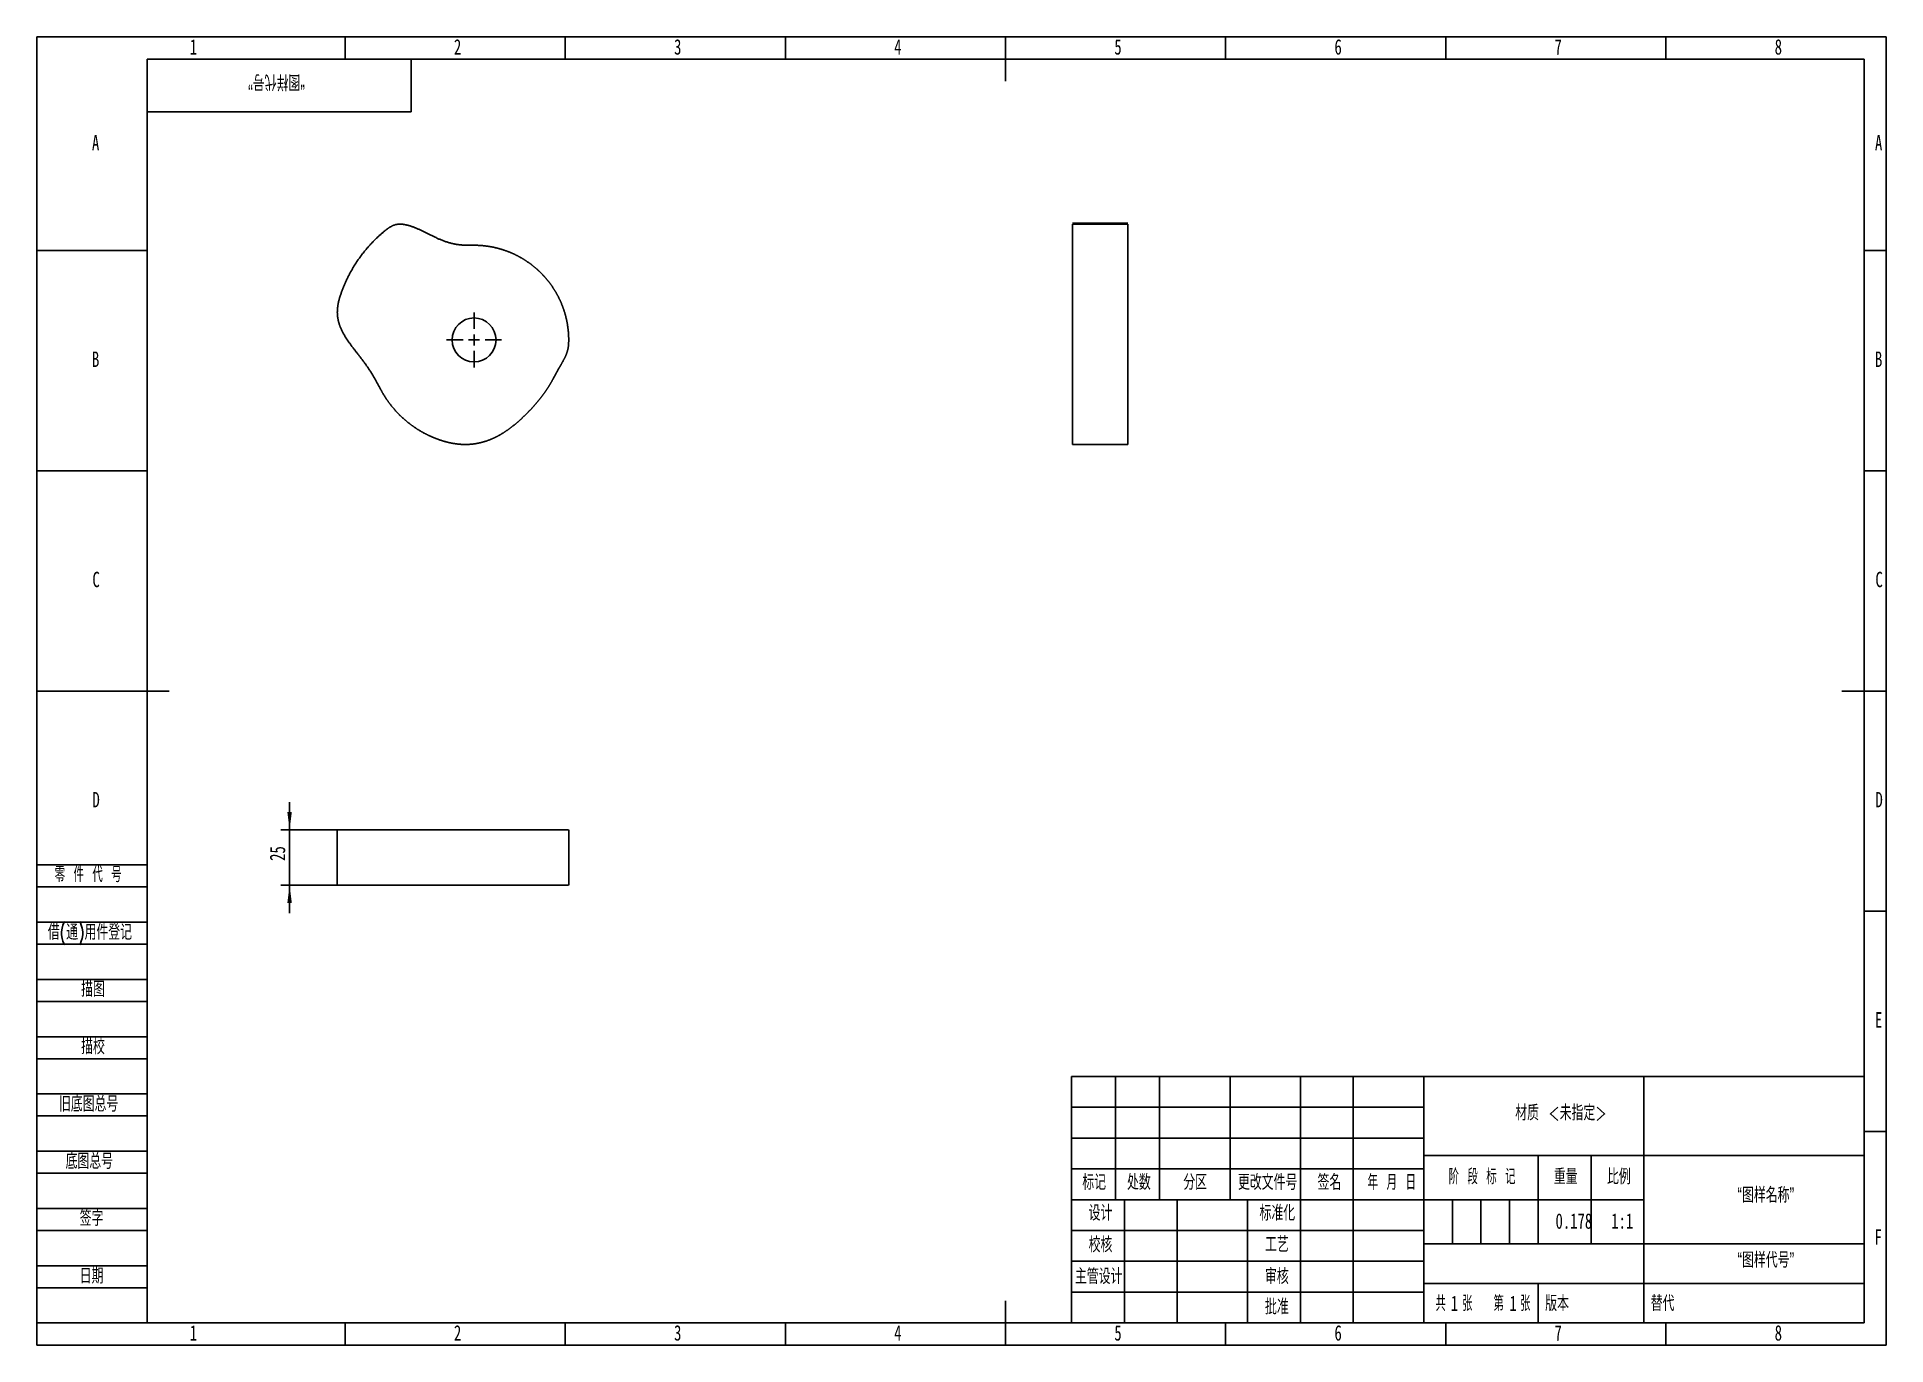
# Model space of a CAD drawing. Header units: millimetres. Extents: x 0 to 420, y 0 to 297.
import ezdxf

# ---------------------------------------------------------------- set-up
doc = ezdxf.new("R2010")
doc.units = ezdxf.units.MM
doc.header["$PDSIZE"] = -1
doc.linetypes.add('CENTERX2', pattern=[20.32, 12.7, -2.54, 2.54, -2.54])
for name, color, linetype in [('10', 7, 'Continuous'), ('5', 7, 'Continuous'), ('9', 7, 'Continuous'), ('SLD-0', 7, 'Continuous')]:
    doc.layers.add(name, color=color, linetype=linetype)
doc.styles.add('SLDTEXTSTYLE0', font='TXT', dxfattribs={"width": 0.7, "bigfont": 'bigfont'})
doc.styles.add('SLDTEXTSTYLE1', font='TXT', dxfattribs={"width": 0.62, "bigfont": 'bigfont'})
doc.styles.add('SLDTEXTSTYLE2', font='TXT', dxfattribs={"width": 0.614286, "bigfont": 'bigfont'})
doc.styles.add('SLDTEXTSTYLE3', font='TXT', dxfattribs={"width": 0.6, "bigfont": 'bigfont'})
doc.styles.add('SLDTEXTSTYLE4', font='TXT', dxfattribs={"width": 0.7})
doc.dimstyles.new('SLDDIMSTYLE0', dxfattribs={"dimtxt": 3.5, "dimasz": 4.08, "dimexe": 0, "dimexo": 0.0625, "dimgap": 0.875, "dimtad": 1, "dimlfac": 2, "dimrnd": 1e-09, "dimzin": 12, "dimdsep": 46, "dimtxsty": 'SLDTEXTSTYLE4', "dimsah": 1, "dimcen": 0.09, "dimadec": 0, "dimazin": 3, "dimtfac": 1, "dimtmove": 0, "dimatfit": 0, "dimfxl": 0, "dimfrac": 2, "dimtolj": 1, "dimtzin": 12, "dimarcsym": 0})

# ---------------------------------------------------------------- blocks, each defined once
blk = doc.blocks.new('SW_CENTERMARKSYMBOL_0')
at = {"layer": '10', "color": 0}
for p, q in [((0, 2.5), (0, 6.25)), ((-2.5, 0), (-6.25, 0)), ((0, 0), (-1.25, 0)), ((0, 0), (0, 1.25)), ((0, 0), (0, -1.25)), ((0, 0), (1.25, 0)), ((2.5, 0), (6.25, 0)), ((0, -2.5), (0, -6.25))]:
    blk.add_line(p, q, dxfattribs=at)
blk = doc.blocks.new('_D')
at = {"layer": '10'}
for p, q in [((57.38, 116.94), (57.38, 123.29)), ((68.22, 116.94), (55.38, 116.94)), ((57.38, 116.94), (57.38, 104.44)), ((68.22, 104.44), (55.38, 104.44)), ((57.38, 104.44), (57.38, 98.09))]:
    blk.add_line(p, q, dxfattribs=at)
for points in [[(57.38, 116.94), (57.89, 121.02), (56.87, 121.02)], [(57.38, 104.44), (56.87, 100.36), (57.89, 100.36)]]:
    blk.add_solid(points, dxfattribs=at)
at = {"layer": '10', "insert": (52.87, 109.93), "char_height": 3.5, "attachment_point": 1, "rotation": 90, "style": 'SLDTEXTSTYLE4'}
blk.add_mtext('25', dxfattribs=at)

msp = doc.modelspace()

# ---------------------------------------------------------------- linework, layer by layer
at = {"color": 7, "linetype": 'CENTERX2'}
msp.add_line((247.75, 254.7113), (235.25, 254.7113), dxfattribs=at)
at = {"color": 7, "linetype": 'Continuous', "lineweight": 25}
for p, q in [((247.75, 254.504), (235.25, 254.504)), ((235.25, 204.476), (247.75, 204.476)), ((68.2228, 116.94), (68.2228, 104.44)), ((120.7776, 104.44), (120.7776, 116.94))]:
    msp.add_line(p, q, dxfattribs=at)
msp.add_circle((99.2776, 228.2113), 5, dxfattribs=at)
for points, knots in [([(99.2733, 249.7113), (99.2092, 249.7113), (99.0739, 249.7107), (98.8616, 249.7086), (98.6306, 249.706), (98.3826, 249.7035), (98.1179, 249.7024), (97.8372, 249.7035), (97.541, 249.708), (97.2303, 249.7171), (96.9061, 249.7323), (96.5697, 249.7545), (96.2227, 249.7851), (95.8666, 249.8247), (95.5034, 249.8744), (95.1347, 249.9344), (94.7626, 250.0052), (94.3888, 250.0867), (94.0149, 250.1785), (93.6424, 250.2803), (93.2725, 250.3913), (92.906, 250.5109), (92.5439, 250.6382), (92.1863, 250.7721), (91.8337, 250.912), (91.4861, 251.0568), (91.1432, 251.2058), (90.8051, 251.3581), (90.4713, 251.513), (90.1417, 251.6698), (89.8158, 251.8276), (89.4935, 251.986), (89.1744, 252.1442), (88.8582, 252.3016), (88.545, 252.4577), (88.2344, 252.6117), (87.9266, 252.763), (87.6215, 252.9112), (87.3191, 253.0554), (87.0197, 253.1953), (86.7234, 253.3301), (86.4306, 253.4594), (86.1415, 253.5826), (85.8566, 253.6993), (85.5762, 253.809), (85.3008, 253.9112), (85.031, 254.0057), (84.7671, 254.0922), (84.5097, 254.1703), (84.2592, 254.24), (84.0163, 254.3013), (83.7812, 254.3542), (83.5543, 254.3987), (83.336, 254.4349), (83.1265, 254.4633), (82.9258, 254.484), (82.734, 254.4975), (82.5508, 254.5042), (82.3759, 254.5044), (82.209, 254.4986), (82.0492, 254.4872), (81.8959, 254.4704), (81.7481, 254.4485), (81.6049, 254.4217), (81.4651, 254.3898), (81.3276, 254.353), (81.1913, 254.3108), (81.055, 254.263), (80.9176, 254.209), (80.7781, 254.1485), (80.6356, 254.0807), (80.4893, 254.0051), (80.3384, 253.9212), (80.1825, 253.8283), (80.021, 253.726), (79.8535, 253.6137), (79.6796, 253.4914), (79.4991, 253.3585), (79.3116, 253.2151), (79.1169, 253.0613), (78.9148, 252.8969), (78.7065, 252.7237), (78.495, 252.5446), (78.2835, 252.3623), (78.0735, 252.1782), (77.8652, 251.9922), (77.6585, 251.8044), (77.4534, 251.6149), (77.25, 251.4236), (77.0483, 251.2304), (76.8482, 251.0356), (76.65, 250.839), (76.4533, 250.6407), (76.2585, 250.4406), (76.0653, 250.2389), (75.8741, 250.0355), (75.6845, 249.8304), (75.4967, 249.6238), (75.3107, 249.4154), (75.1266, 249.2054), (74.9443, 248.9939), (74.7639, 248.7807), (74.5853, 248.5661), (74.4087, 248.3498), (74.2339, 248.132), (74.061, 247.9127), (73.89, 247.6919), (73.7209, 247.4696), (73.5539, 247.2458), (73.3888, 247.0207), (73.2256, 246.794), (73.0645, 246.5659), (72.9052, 246.3365), (72.7481, 246.1057), (72.5929, 245.8735), (72.4399, 245.6399), (72.2887, 245.4051), (72.1398, 245.1689), (71.9928, 244.9314), (71.848, 244.6927), (71.7051, 244.4527), (71.5645, 244.2115), (71.4259, 243.969), (71.2894, 243.7254), (71.1551, 243.4806), (71.023, 243.2346), (70.8929, 242.9874), (70.7651, 242.7392), (70.6394, 242.4898), (70.5159, 242.2393), (70.3945, 241.9878), (70.2754, 241.7352), (70.1585, 241.4816), (70.0438, 241.227), (69.9314, 240.9714), (69.8211, 240.7148), (69.7131, 240.4573), (69.6074, 240.1988), (69.5039, 239.9395), (69.4027, 239.6792), (69.3037, 239.4181), (69.2074, 239.1568), (69.1141, 238.8971), (69.0247, 238.6403), (68.9395, 238.3871), (68.8589, 238.1375), (68.7827, 237.8915), (68.7112, 237.649), (68.6445, 237.4098), (68.5825, 237.1739), (68.5255, 236.9412), (68.4733, 236.7116), (68.426, 236.485), (68.3837, 236.2613), (68.3464, 236.0402), (68.3139, 235.8216), (68.2864, 235.6055), (68.2637, 235.3915), (68.246, 235.1794), (68.2332, 234.9692), (68.2252, 234.7604), (68.2221, 234.553), (68.2238, 234.3467), (68.2305, 234.1412), (68.242, 233.9363), (68.2585, 233.7318), (68.2799, 233.5275), (68.3064, 233.3231), (68.3379, 233.1184), (68.3746, 232.9132), (68.4165, 232.7075), (68.4636, 232.5009), (68.5161, 232.2935), (68.5741, 232.085), (68.6374, 231.8754), (68.7063, 231.6646), (68.7807, 231.4526), (68.8607, 231.2393), (68.9464, 231.0248), (69.0375, 230.809), (69.1343, 230.5919), (69.2367, 230.3736), (69.3445, 230.1541), (69.4578, 229.9335), (69.5764, 229.7118), (69.7003, 229.4891), (69.8293, 229.2654), (69.9633, 229.0408), (70.1021, 228.8153), (70.2456, 228.589), (70.3935, 228.3619), (70.5458, 228.1341), (70.7021, 227.9055), (70.8623, 227.6762), (71.0261, 227.4462), (71.1933, 227.2154), (71.3638, 226.984), (71.5371, 226.7517), (71.7132, 226.5186), (71.8916, 226.2846), (72.0723, 226.0497), (72.2548, 225.8138), (72.4391, 225.5769), (72.6247, 225.3388), (72.8115, 225.0994), (72.9992, 224.8589), (73.1873, 224.6168), (73.3759, 224.3734), (73.5645, 224.1284), (73.7528, 223.882), (73.9406, 223.6339), (74.1277, 223.3844), (74.3135, 223.1332), (74.4981, 222.8806), (74.681, 222.6266), (74.8619, 222.3712), (75.0407, 222.1147), (75.2171, 221.8572), (75.3907, 221.5989), (75.5615, 221.3401), (75.7292, 221.0811), (75.8936, 220.8221), (76.0546, 220.5636), (76.2122, 220.3058), (76.3661, 220.0491), (76.5164, 219.794), (76.6631, 219.5408), (76.8061, 219.2898), (76.9456, 219.0416), (77.0816, 218.7965), (77.2142, 218.5549), (77.3434, 218.317), (77.4696, 218.0833), (77.5928, 217.8541), (77.7133, 217.6298), (77.8309, 217.4104), (77.9463, 217.1964), (78.0593, 216.9878), (78.1702, 216.7851), (78.2792, 216.5883), (78.3862, 216.3975), (78.4923, 216.2121), (78.5983, 216.0302), (78.7054, 215.8502), (78.814, 215.6712), (78.9242, 215.4931), (79.036, 215.3159), (79.1493, 215.1398), (79.2641, 214.9646), (79.3805, 214.7905), (79.4984, 214.6173), (79.6177, 214.4453), (79.7387, 214.2743), (79.861, 214.1042), (79.9848, 213.9354), (80.1101, 213.7675), (80.2369, 213.6008), (80.3651, 213.4352), (80.4948, 213.2707), (80.6259, 213.1074), (80.7584, 212.9452), (80.8924, 212.7842), (81.0277, 212.6243), (81.1644, 212.4657), (81.3025, 212.3082), (81.4419, 212.1519), (81.5828, 211.9969), (81.7249, 211.8431), (81.8684, 211.6906), (82.0133, 211.5393), (82.1594, 211.3893), (82.3069, 211.2405), (82.4556, 211.0931), (82.6056, 210.9469), (82.7569, 210.8021), (82.9095, 210.6586), (83.0633, 210.5164), (83.2183, 210.3755), (83.3745, 210.2361), (83.532, 210.098), (83.6907, 209.9613), (83.8506, 209.826), (84.0115, 209.692), (84.1738, 209.5595), (84.3371, 209.4285), (84.5016, 209.2988), (84.6672, 209.1706), (84.8339, 209.0438), (85.0017, 208.9185), (85.1706, 208.7946), (85.3406, 208.6723), (85.5116, 208.5514), (85.6837, 208.432), (85.8568, 208.3141), (86.031, 208.1978), (86.2061, 208.0829), (86.3823, 207.9696), (86.5594, 207.8579), (86.7375, 207.7477), (86.9166, 207.639), (87.0966, 207.5319), (87.2775, 207.4264), (87.4593, 207.3225), (87.6421, 207.2202), (87.8257, 207.1194), (88.0102, 207.0203), (88.1956, 206.9228), (88.3817, 206.8269), (88.5688, 206.7326), (88.7566, 206.64), (88.9453, 206.549), (89.1347, 206.4596), (89.3249, 206.372), (89.5158, 206.2859), (89.7075, 206.2015), (89.9, 206.1189), (90.0931, 206.0379), (90.287, 205.9586), (90.4815, 205.881), (90.6767, 205.805), (90.8725, 205.7308), (91.0689, 205.6585), (91.2656, 205.5878), (91.4622, 205.5192), (91.6588, 205.4526), (91.8552, 205.3879), (92.0515, 205.3254), (92.2477, 205.265), (92.4437, 205.2067), (92.6397, 205.1505), (92.8354, 205.0964), (93.031, 205.0446), (93.2263, 204.9948), (93.4215, 204.9473), (93.6165, 204.902), (93.8113, 204.8589), (94.0059, 204.818), (94.2003, 204.7794), (94.3945, 204.743), (94.5884, 204.709), (94.782, 204.6772), (94.9755, 204.6478), (95.1686, 204.6205), (95.3615, 204.5957), (95.5541, 204.5731), (95.7465, 204.5529), (95.9385, 204.535), (96.1303, 204.5195), (96.3217, 204.5063), (96.5129, 204.4954), (96.7037, 204.4869), (96.8942, 204.4808), (97.0843, 204.477), (97.2742, 204.4756), (97.4637, 204.4765), (97.6528, 204.4799), (97.8416, 204.4855), (98.03, 204.4936), (98.218, 204.5041), (98.4057, 204.5168), (98.593, 204.5319), (98.7799, 204.5494), (98.9664, 204.5693), (99.1526, 204.5915), (99.3383, 204.616), (99.5236, 204.6429), (99.7085, 204.6722), (99.8929, 204.7038), (100.077, 204.7377), (100.2606, 204.7739), (100.4437, 204.8125), (100.6265, 204.8532), (100.8087, 204.8964), (100.9905, 204.9418), (101.1718, 204.9895), (101.3527, 205.0395), (101.5331, 205.0917), (101.713, 205.1461), (101.8923, 205.2029), (102.0712, 205.2617), (102.2496, 205.3228), (102.4274, 205.3862), (102.6048, 205.4515), (102.7815, 205.5193), (102.9578, 205.5889), (103.1334, 205.6608), (103.3086, 205.7347), (103.4831, 205.8108), (103.6571, 205.8889), (103.8306, 205.969), (104.0034, 206.0512), (104.1756, 206.1353), (104.3473, 206.2214), (104.5183, 206.3095), (104.6887, 206.3994), (104.8585, 206.4913), (105.0278, 206.585), (105.1963, 206.6805), (105.3643, 206.7779), (105.5316, 206.877), (105.6983, 206.9779), (105.8642, 207.0806), (106.0296, 207.1848), (106.1944, 207.2908), (106.3584, 207.3984), (106.5219, 207.5076), (106.6846, 207.6184), (106.8468, 207.7307), (107.0082, 207.8445), (107.169, 207.9599), (107.3291, 208.0765), (107.4886, 208.1947), (107.6474, 208.3142), (107.8056, 208.435), (107.963, 208.5572), (108.1198, 208.6806), (108.2759, 208.8052), (108.4315, 208.9311), (108.5863, 209.0581), (108.7404, 209.1862), (108.8939, 209.3155), (109.0467, 209.4459), (109.1989, 209.5772), (109.3503, 209.7096), (109.5011, 209.8429), (109.6512, 209.9772), (109.8007, 210.1123), (109.9495, 210.2484), (110.0976, 210.3852), (110.245, 210.5229), (110.3917, 210.6614), (110.5376, 210.8006), (110.683, 210.9405), (110.8275, 211.081), (110.9714, 211.2223), (111.1145, 211.3641), (111.2569, 211.5066), (111.3986, 211.6496), (111.5395, 211.7932), (111.6796, 211.9373), (111.8189, 212.0819), (111.9574, 212.227), (112.0951, 212.3724), (112.232, 212.5183), (112.3681, 212.6646), (112.5032, 212.8113), (112.6375, 212.9583), (112.7709, 213.1056), (112.9034, 213.2533), (113.0349, 213.4012), (113.1655, 213.5494), (113.295, 213.6979), (113.4236, 213.8466), (113.5511, 213.9955), (113.6776, 214.1446), (113.803, 214.294), (113.9273, 214.4435), (114.0504, 214.5931), (114.1725, 214.7429), (114.2933, 214.8929), (114.4129, 215.0429), (114.5312, 215.1932), (114.6484, 215.3435), (114.7642, 215.4939), (114.8787, 215.6444), (114.9918, 215.795), (115.1037, 215.9457), (115.214, 216.0964), (115.323, 216.2472), (115.4305, 216.3981), (115.5365, 216.549), (115.6411, 216.6999), (115.7441, 216.8509), (115.8455, 217.0019), (115.9453, 217.153), (116.0437, 217.3041), (116.1403, 217.4552), (116.2353, 217.6063), (116.3285, 217.7575), (116.4202, 217.9086), (116.51, 218.0598), (116.5988, 218.2119), (116.6876, 218.3672), (116.7776, 218.5276), (116.8696, 218.6938), (116.9637, 218.8658), (117.0598, 219.0431), (117.158, 219.2255), (117.2583, 219.4125), (117.3607, 219.6038), (117.4651, 219.7988), (117.5715, 219.997), (117.6797, 220.1978), (117.7897, 220.4007), (117.901, 220.6052), (118.0138, 220.8106), (118.1274, 221.0164), (118.2418, 221.2219), (118.3565, 221.4269), (118.4713, 221.6306), (118.5857, 221.8326), (118.6994, 222.0326), (118.8119, 222.2302), (118.923, 222.4249), (119.0321, 222.6166), (119.1391, 222.805), (119.2434, 222.9899), (119.3448, 223.1711), (119.443, 223.3485), (119.5379, 223.522), (119.629, 223.6915), (119.7163, 223.8571), (119.7998, 224.0187), (119.879, 224.1764), (119.9541, 224.3302), (120.0253, 224.4803), (120.0921, 224.6268), (120.1549, 224.7698), (120.2138, 224.9097), (120.2687, 225.0467), (120.32, 225.181), (120.3677, 225.313), (120.412, 225.4432), (120.453, 225.5719), (120.491, 225.6997), (120.5262, 225.827), (120.5586, 225.9543), (120.5883, 226.0823), (120.6158, 226.2113), (120.6408, 226.342), (120.6635, 226.475), (120.6842, 226.6108), (120.7026, 226.7498), (120.7189, 226.8926), (120.7332, 227.0396), (120.7455, 227.1912), (120.7557, 227.3478), (120.7639, 227.5096), (120.7702, 227.6769), (120.7746, 227.8498), (120.7771, 228.0286), (120.7779, 228.2123), (120.7771, 228.3989), (120.7747, 228.5865), (120.7706, 228.7741), (120.7648, 228.9616), (120.7575, 229.1491), (120.7485, 229.3365), (120.7378, 229.5238), (120.7256, 229.7111), (120.7116, 229.8982), (120.6961, 230.0852), (120.6789, 230.272), (120.6601, 230.4587), (120.6397, 230.6452), (120.6177, 230.8315), (120.594, 231.0176), (120.5687, 231.2035), (120.5418, 231.3892), (120.5132, 231.5747), (120.4831, 231.7599), (120.4512, 231.9447), (120.4179, 232.1294), (120.3829, 232.3137), (120.3463, 232.4977), (120.308, 232.6814), (120.2683, 232.8648), (120.2269, 233.0478), (120.1839, 233.2304), (120.1393, 233.4127), (120.093, 233.5945), (120.0453, 233.776), (119.996, 233.957), (119.9451, 234.1376), (119.8925, 234.3177), (119.8385, 234.4974), (119.7828, 234.6765), (119.7256, 234.8552), (119.6669, 235.0334), (119.6065, 235.2111), (119.5447, 235.3882), (119.4813, 235.5648), (119.4163, 235.7408), (119.3499, 235.9163), (119.2819, 236.0912), (119.2123, 236.2654), (119.1413, 236.4391), (119.0687, 236.6121), (118.9947, 236.7845), (118.9192, 236.9562), (118.842, 237.1273), (118.7635, 237.2977), (118.6835, 237.4674), (118.6019, 237.6364), (118.519, 237.8047), (118.4345, 237.9722), (118.3486, 238.139), (118.2612, 238.305), (118.1724, 238.4703), (118.0822, 238.6348), (117.9905, 238.7985), (117.8974, 238.9614), (117.8029, 239.1235), (117.707, 239.2847), (117.6096, 239.4451), (117.5109, 239.6047), (117.4108, 239.7634), (117.3093, 239.9212), (117.2064, 240.0781), (117.1022, 240.2341), (116.9966, 240.3892), (116.8896, 240.5433), (116.7814, 240.6966), (116.6717, 240.8488), (116.5608, 241.0001), (116.4485, 241.1504), (116.335, 241.2998), (116.2201, 241.4482), (116.104, 241.5955), (115.9865, 241.7418), (115.8678, 241.8872), (115.7478, 242.0314), (115.6266, 242.1746), (115.5041, 242.3167), (115.3804, 242.4578), (115.2554, 242.5978), (115.1293, 242.7367), (115.0019, 242.8744), (114.8734, 243.0111), (114.7436, 243.1466), (114.6127, 243.281), (114.4806, 243.4143), (114.3474, 243.5464), (114.213, 243.6773), (114.0774, 243.807), (113.9408, 243.9356), (113.803, 244.0629), (113.6641, 244.1891), (113.5242, 244.3141), (113.3831, 244.4377), (113.241, 244.5603), (113.0977, 244.6814), (112.9535, 244.8014), (112.8082, 244.9201), (112.6619, 245.0376), (112.5145, 245.1537), (112.3662, 245.2686), (112.2168, 245.3821), (112.0665, 245.4944), (111.9152, 245.6054), (111.7629, 245.715), (111.6097, 245.8233), (111.4555, 245.9302), (111.3004, 246.0358), (111.1445, 246.1401), (110.9875, 246.2429), (110.8297, 246.3444), (110.6711, 246.4446), (110.5115, 246.5433), (110.3511, 246.6406), (110.1898, 246.7366), (110.0278, 246.8311), (109.8649, 246.9242), (109.7012, 247.0158), (109.5367, 247.1061), (109.3714, 247.1949), (109.2054, 247.2823), (109.0386, 247.3682), (108.871, 247.4526), (108.7027, 247.5356), (108.5338, 247.6171), (108.364, 247.6971), (108.1937, 247.7757), (108.0226, 247.8528), (107.8508, 247.9283), (107.6785, 248.0024), (107.5054, 248.0749), (107.3318, 248.146), (107.1575, 248.2155), (106.9827, 248.2835), (106.8072, 248.35), (106.6312, 248.4149), (106.4546, 248.4783), (106.2774, 248.5402), (106.0998, 248.6005), (105.9216, 248.6592), (105.7429, 248.7164), (105.5637, 248.7721), (105.384, 248.8261), (105.2039, 248.8787), (105.0233, 248.9296), (104.8423, 248.9789), (104.6609, 249.0267), (104.479, 249.0729), (104.2968, 249.1175), (104.1142, 249.1605), (103.9312, 249.2019), (103.7478, 249.2417), (103.5641, 249.28), (103.3801, 249.3165), (103.1958, 249.3516), (103.0111, 249.3849), (102.8262, 249.4167), (102.641, 249.4468), (102.4556, 249.4754), (102.2699, 249.5023), (102.084, 249.5276), (101.8979, 249.5513), (101.7115, 249.5734), (101.525, 249.5937), (101.3384, 249.6125), (101.1515, 249.6298), (100.9645, 249.6452), (100.7774, 249.6592), (100.5902, 249.6714), (100.4029, 249.6821), (100.2155, 249.6911), (100.028, 249.6984), (99.8405, 249.7042), (99.6529, 249.7083), (99.4638, 249.7108), (99.3373, 249.7113), (99.2733, 249.7113)], [0, 0, 0, 0, 0.00122163, 0.00258094, 0.00405027, 0.00562767, 0.00731149, 0.00909769, 0.01098231, 0.01296073, 0.01502638, 0.01717202, 0.01938984, 0.02167038, 0.02400449, 0.02638204, 0.02879303, 0.0312282, 0.03367823, 0.03613543, 0.03859263, 0.04104444, 0.04348594, 0.04591388, 0.04832593, 0.05072068, 0.05309695, 0.0554548, 0.05779407, 0.06011475, 0.06241666, 0.06470011, 0.06696489, 0.06921032, 0.07143571, 0.07363978, 0.07582115, 0.07797845, 0.08010897, 0.08221072, 0.08428113, 0.08631724, 0.08831604, 0.09027444, 0.09218935, 0.09405781, 0.09587666, 0.09764267, 0.09935371, 0.10100701, 0.10260047, 0.10413261, 0.10560221, 0.10700866, 0.10835264, 0.1096344, 0.11085581, 0.11202, 0.11313004, 0.11419019, 0.11520621, 0.11618414, 0.11713118, 0.11805453, 0.11896286, 0.11986464, 0.12076866, 0.12168423, 0.12261945, 0.12358332, 0.1245839, 0.1256283, 0.12672369, 0.12787557, 0.1290895, 0.13037, 0.13172074, 0.13314485, 0.13464455, 0.13622179, 0.13787798, 0.13961341, 0.1413885, 0.14316393, 0.1449392, 0.14671464, 0.14849016, 0.15026546, 0.15204067, 0.15381614, 0.15559158, 0.15736687, 0.15914217, 0.1609176, 0.16269307, 0.16446829, 0.16624359, 0.1680191, 0.16979454, 0.17156981, 0.17334525, 0.17512057, 0.17689609, 0.17867133, 0.18044682, 0.18222226, 0.18399758, 0.18577286, 0.18754811, 0.18932357, 0.19109903, 0.19287434, 0.19464984, 0.19642529, 0.19820048, 0.1999759, 0.20175132, 0.20352681, 0.20530213, 0.20707753, 0.20885275, 0.21062815, 0.21240365, 0.21417905, 0.21595423, 0.21772958, 0.21950512, 0.22128041, 0.22305573, 0.22483106, 0.22660668, 0.22838188, 0.23015723, 0.23193285, 0.23370816, 0.23548344, 0.23725898, 0.23903434, 0.24080952, 0.24258508, 0.24436026, 0.24613568, 0.24789529, 0.24962423, 0.25132216, 0.25298941, 0.25462651, 0.25623406, 0.25781243, 0.25936266, 0.2608852, 0.26238178, 0.26385271, 0.26530006, 0.26672496, 0.26812898, 0.26951362, 0.27088109, 0.27223296, 0.27357149, 0.27489865, 0.27621642, 0.27752741, 0.27883363, 0.28013742, 0.2814408, 0.28274649, 0.28405588, 0.28537197, 0.28669595, 0.28803019, 0.28937645, 0.29073622, 0.29211125, 0.29350295, 0.2949122, 0.2963402, 0.29778811, 0.2992564, 0.30074574, 0.30225655, 0.30378925, 0.30534396, 0.30692047, 0.30851897, 0.3101393, 0.31178131, 0.31344389, 0.31512762, 0.31683132, 0.3185546, 0.32029682, 0.32205766, 0.32383609, 0.32563152, 0.32744344, 0.3292712, 0.33111422, 0.33297116, 0.33484233, 0.33672655, 0.33862318, 0.34053171, 0.34245127, 0.3443816, 0.34632172, 0.34827126, 0.35022894, 0.35219443, 0.35416696, 0.35614521, 0.35812847, 0.36011527, 0.36210467, 0.3640953, 0.36608553, 0.36807406, 0.37005853, 0.37203801, 0.37400982, 0.37597219, 0.37792323, 0.37986051, 0.38178178, 0.38368521, 0.38556875, 0.38742987, 0.38926676, 0.39107731, 0.39286009, 0.39461293, 0.39633452, 0.39802324, 0.39967801, 0.40129734, 0.40288054, 0.40442657, 0.40593444, 0.40740383, 0.4088341, 0.41022505, 0.41157669, 0.41290808, 0.4142397, 0.41557122, 0.41690274, 0.41823436, 0.4195659, 0.42089749, 0.42222904, 0.42356038, 0.42489207, 0.4262235, 0.42755511, 0.42888666, 0.43021808, 0.43154945, 0.43288134, 0.4342127, 0.43554432, 0.43687586, 0.43820738, 0.43953881, 0.44087022, 0.44220196, 0.44353342, 0.44486494, 0.44619642, 0.44752794, 0.44885961, 0.45019107, 0.45152265, 0.45285424, 0.4541857, 0.45551736, 0.45684888, 0.45818036, 0.45951188, 0.46084335, 0.46217508, 0.46350649, 0.46483793, 0.46616944, 0.46750098, 0.46883261, 0.47016396, 0.47149585, 0.47282723, 0.47415864, 0.4754902, 0.4768218, 0.47815323, 0.47948492, 0.48081627, 0.48214781, 0.4834794, 0.48481095, 0.48614256, 0.48747408, 0.4888056, 0.49013722, 0.49146861, 0.4928003, 0.49413153, 0.49546326, 0.49679489, 0.49812637, 0.49945794, 0.50078929, 0.50212092, 0.50345254, 0.50478394, 0.50611538, 0.50744694, 0.50877846, 0.51011004, 0.51144163, 0.51277318, 0.51410453, 0.51543616, 0.51676767, 0.51809915, 0.51942821, 0.52075273, 0.52207211, 0.52338686, 0.52469659, 0.52600142, 0.52730187, 0.52859748, 0.52988824, 0.53117482, 0.53245643, 0.53373365, 0.5350064, 0.53627482, 0.53753897, 0.53879871, 0.54005449, 0.5413061, 0.54255374, 0.54379748, 0.54503757, 0.54627409, 0.54750693, 0.54873655, 0.54996282, 0.55118558, 0.55240563, 0.55362285, 0.55483709, 0.55604852, 0.55725766, 0.55846469, 0.55966915, 0.56087189, 0.56207243, 0.56327129, 0.56446869, 0.56566445, 0.56685912, 0.56805256, 0.56924495, 0.57043649, 0.57162738, 0.57281779, 0.57400793, 0.57519768, 0.57638717, 0.5775769, 0.57876682, 0.57995697, 0.58114768, 0.58233899, 0.58353085, 0.58472367, 0.58591733, 0.58711231, 0.58830817, 0.58950561, 0.59070418, 0.59190407, 0.59310581, 0.59430902, 0.59551399, 0.59672052, 0.59792924, 0.59913972, 0.60035227, 0.60156662, 0.60278333, 0.60400198, 0.60522286, 0.60644567, 0.60767097, 0.60889831, 0.61012795, 0.61136001, 0.61259391, 0.61383057, 0.61506897, 0.61630981, 0.61755298, 0.61879829, 0.62004559, 0.62129532, 0.62254705, 0.62380103, 0.62505683, 0.62631452, 0.62757434, 0.62883629, 0.6300998, 0.63136502, 0.63263194, 0.63390051, 0.63517077, 0.63644258, 0.63771602, 0.63899047, 0.640266, 0.64154315, 0.64282105, 0.64409977, 0.64537936, 0.6466601, 0.64794113, 0.64922296, 0.65050496, 0.65178737, 0.65306981, 0.65435229, 0.65563465, 0.65691689, 0.65819862, 0.65947985, 0.6607604, 0.66204029, 0.66331932, 0.6645973, 0.6658738, 0.66714906, 0.66842244, 0.66969442, 0.67096457, 0.67223269, 0.67349857, 0.67476224, 0.6760235, 0.67728195, 0.67853758, 0.67979067, 0.68104034, 0.68228707, 0.68352999, 0.68476981, 0.68600589, 0.68723804, 0.6884663, 0.68969094, 0.69091086, 0.69212684, 0.69333837, 0.69454514, 0.69574765, 0.69694523, 0.69813794, 0.69932588, 0.70050864, 0.7016863, 0.70285915, 0.70402636, 0.70518843, 0.70634498, 0.70749641, 0.70864201, 0.70978262, 0.71091718, 0.71204646, 0.71317027, 0.71428819, 0.71540062, 0.71653028, 0.71769964, 0.71890822, 0.72015441, 0.72143741, 0.722755, 0.72410523, 0.72548558, 0.72689268, 0.72832399, 0.72977571, 0.73124432, 0.73272598, 0.73421663, 0.73571242, 0.73720969, 0.738704, 0.74019154, 0.74166913, 0.7431326, 0.74457906, 0.74600534, 0.7474088, 0.74878666, 0.75013703, 0.75145785, 0.75274724, 0.75400448, 0.75522859, 0.75641875, 0.75757475, 0.75869669, 0.75978483, 0.76083991, 0.76186327, 0.76285579, 0.76382001, 0.76475733, 0.76567051, 0.76656201, 0.76743497, 0.76829311, 0.76913906, 0.76997736, 0.77081118, 0.7716451, 0.77248222, 0.77332729, 0.77418388, 0.77505555, 0.77594606, 0.7768586, 0.77779663, 0.77876266, 0.77975945, 0.78078881, 0.78185256, 0.78295247, 0.78408902, 0.78526264, 0.78645535, 0.78764846, 0.78884111, 0.79003404, 0.7912267, 0.79241949, 0.79361251, 0.7948052, 0.79599802, 0.79719097, 0.79838391, 0.79957657, 0.80076934, 0.80196234, 0.80315505, 0.80434783, 0.80554076, 0.80673367, 0.80792629, 0.80911939, 0.810312, 0.81150497, 0.81269769, 0.81389063, 0.81508345, 0.8162763, 0.81746926, 0.81866182, 0.81985468, 0.82104755, 0.82224059, 0.8234332, 0.82462626, 0.82581898, 0.82701163, 0.82820452, 0.82939743, 0.83059015, 0.83178308, 0.83297599, 0.8341687, 0.83536146, 0.8365545, 0.8377473, 0.83894013, 0.8401328, 0.84132568, 0.84251858, 0.84371142, 0.84490432, 0.84609708, 0.84729007, 0.84848268, 0.84967555, 0.85086837, 0.85206136, 0.85325403, 0.85444692, 0.85563967, 0.85683253, 0.85802517, 0.8592181, 0.86041098, 0.86160374, 0.8627968, 0.86398965, 0.86518237, 0.86637524, 0.86756816, 0.86876096, 0.86995356, 0.87114667, 0.87233949, 0.87353212, 0.8747249, 0.87591767, 0.87711051, 0.87830352, 0.87949635, 0.88068928, 0.881882, 0.88307478, 0.88426776, 0.88546053, 0.88665344, 0.88784612, 0.88903889, 0.89023183, 0.8914246, 0.89261749, 0.89381039, 0.89500316, 0.8961961, 0.89738887, 0.89858155, 0.89977446, 0.90096723, 0.90216021, 0.90335299, 0.90454571, 0.90573864, 0.90693147, 0.90812448, 0.90931732, 0.91051009, 0.91170287, 0.9128955, 0.91408832, 0.91528143, 0.91647403, 0.91766683, 0.91885975, 0.92005261, 0.92124534, 0.92243819, 0.92363125, 0.92482401, 0.92601689, 0.92720982, 0.92840246, 0.92959532, 0.93078807, 0.93198096, 0.93317363, 0.93436662, 0.93555944, 0.93675231, 0.93794492, 0.93913791, 0.94033067, 0.94152357, 0.94271641, 0.9439093, 0.94510219, 0.94629486, 0.94748769, 0.94868049, 0.94987353, 0.95106629, 0.952259, 0.95345191, 0.95464484, 0.95583756, 0.95703047, 0.95822336, 0.95941601, 0.96060873, 0.96180179, 0.9629944, 0.96418744, 0.96538031, 0.96657317, 0.96776573, 0.96895869, 0.97015154, 0.97134436, 0.9725373, 0.97373002, 0.97492298, 0.9761156, 0.9773087, 0.97850132, 0.97969423, 0.98088716, 0.98207994, 0.98327265, 0.98446565, 0.98565842, 0.98685108, 0.98804402, 0.98923697, 0.99042979, 0.99162248, 0.9928155, 0.99400829, 0.99520095, 0.99639388, 0.99758653, 0.99877964, 1, 1, 1, 1]), ([(235.25, 254.4893), (235.25, 254.4915), (235.25, 254.4976), (235.25, 254.361), (235.25, 254.0083), (235.25, 253.4034), (235.25, 252.6221), (235.25, 251.8069), (235.25, 250.956), (235.25, 249.7873), (235.25, 248.2549), (235.25, 246.3776), (235.25, 244.4788), (235.25, 242.5788), (235.25, 240.6127), (235.25, 238.8815), (235.25, 237.4084), (235.25, 236.2052), (235.25, 234.9783), (235.25, 233.7419), (235.25, 232.5293), (235.25, 231.3631), (235.25, 230.2522), (235.25, 229.1894), (235.25, 227.901), (235.25, 226.4145), (235.25, 224.7159), (235.25, 222.9995), (235.25, 221.2107), (235.25, 219.3345), (235.25, 217.3896), (235.25, 215.4607), (235.25, 213.6497), (235.25, 211.9686), (235.25, 210.4322), (235.25, 209.0491), (235.25, 207.8216), (235.25, 206.8431), (235.25, 206.0779), (235.25, 205.4886), (235.25, 205.0083), (235.25, 204.6704), (235.25, 204.4882), (235.25, 204.4945), (235.25, 204.4968)], [0, 0, 0, 0, 0.00608228, 0.01692071, 0.02776231, 0.04532722, 0.06290903, 0.0804926, 0.09807618, 0.11565976, 0.15019281, 0.18472587, 0.21556047, 0.24639507, 0.27722967, 0.30806403, 0.32564583, 0.34322442, 0.36079852, 0.37836882, 0.39593903, 0.41319903, 0.43046265, 0.44772905, 0.46499738, 0.49583337, 0.52667358, 0.55751273, 0.5883491, 0.61974571, 0.65114602, 0.68254078, 0.71393095, 0.74532111, 0.77615113, 0.80698115, 0.83781116, 0.86864118, 0.89218742, 0.91573363, 0.93927858, 0.96282162, 0.98636273, 1, 1, 1, 1]), ([(247.75, 254.4893), (247.75, 254.4915), (247.75, 254.4976), (247.75, 254.361), (247.75, 254.0083), (247.75, 253.4034), (247.75, 252.6221), (247.75, 251.8069), (247.75, 250.956), (247.75, 249.7873), (247.75, 248.2549), (247.75, 246.3776), (247.75, 244.4788), (247.75, 242.5788), (247.75, 240.6127), (247.75, 238.8815), (247.75, 237.4084), (247.75, 236.2052), (247.75, 234.9783), (247.75, 233.7419), (247.75, 232.5293), (247.75, 231.3631), (247.75, 230.2522), (247.75, 229.1894), (247.75, 227.901), (247.75, 226.4145), (247.75, 224.7159), (247.75, 222.9995), (247.75, 221.2107), (247.75, 219.3345), (247.75, 217.3896), (247.75, 215.4607), (247.75, 213.6497), (247.75, 211.9686), (247.75, 210.4322), (247.75, 209.0491), (247.75, 207.8216), (247.75, 206.8431), (247.75, 206.0779), (247.75, 205.4886), (247.75, 205.0083), (247.75, 204.6704), (247.75, 204.4882), (247.75, 204.4945), (247.75, 204.4968)], [0, 0, 0, 0, 0.00608228, 0.01692071, 0.02776231, 0.04532722, 0.06290903, 0.0804926, 0.09807618, 0.11565976, 0.15019281, 0.18472587, 0.21556047, 0.24639507, 0.27722967, 0.30806403, 0.32564583, 0.34322442, 0.36079852, 0.37836882, 0.39593903, 0.41319903, 0.43046265, 0.44772905, 0.46499738, 0.49583337, 0.52667358, 0.55751273, 0.5883491, 0.61974571, 0.65114602, 0.68254078, 0.71393095, 0.74532111, 0.77615113, 0.80698115, 0.83781116, 0.86864118, 0.89218742, 0.91573363, 0.93927858, 0.96282162, 0.98636273, 1, 1, 1, 1]), ([(99.2733, 116.94), (98.749, 116.94), (97.7006, 116.94), (96.1279, 116.94), (94.5722, 116.94), (93.0538, 116.94), (91.5829, 116.94), (90.1535, 116.94), (88.8543, 116.94), (87.6616, 116.94), (86.5645, 116.94), (85.445, 116.94), (84.436, 116.94), (83.5474, 116.94), (82.7914, 116.94), (82.0278, 116.94), (81.2755, 116.94), (80.4248, 116.94), (79.5282, 116.94), (78.5756, 116.94), (77.6498, 116.94), (76.757, 116.94), (75.6212, 116.94), (74.2935, 116.94), (72.9007, 116.94), (71.6927, 116.94), (70.6569, 116.94), (69.7528, 116.94), (69.0902, 116.94), (68.6264, 116.94), (68.3593, 116.94), (68.2178, 116.94), (68.2377, 116.94), (68.2431, 116.94)], [0, 0, 0, 0, 0.03618936, 0.07236765, 0.10854087, 0.14471615, 0.1808971, 0.21708382, 0.25327373, 0.28114005, 0.30900527, 0.33686791, 0.36472482, 0.38223629, 0.39974356, 0.41724232, 0.43473035, 0.45222352, 0.48056488, 0.50893351, 0.53730499, 0.56567648, 0.59404797, 0.6497678, 0.70548764, 0.75523994, 0.80499224, 0.85474453, 0.90449644, 0.93286506, 0.9612285, 0.98958469, 1, 1, 1, 1]), ([(120.7546, 116.94), (120.754, 116.94), (120.7525, 116.94), (120.509, 116.94), (120.064, 116.94), (119.4118, 116.94), (118.5685, 116.94), (117.5396, 116.94), (116.3175, 116.94), (114.9047, 116.94), (113.3075, 116.94), (111.5631, 116.94), (109.6901, 116.94), (107.7196, 116.94), (105.6745, 116.94), (103.577, 116.94), (101.4361, 116.94), (99.9942, 116.94), (99.2733, 116.94)], [0, 0, 0, 0, 0.0436021, 0.10597708, 0.16835203, 0.23072696, 0.2931019, 0.35547685, 0.4178518, 0.48305193, 0.54825212, 0.6134523, 0.67865244, 0.74385256, 0.80788941, 0.87192632, 0.93596318, 1, 1, 1, 1]), ([(99.2733, 104.44), (98.749, 104.44), (97.7006, 104.44), (96.1279, 104.44), (94.5722, 104.44), (93.0538, 104.44), (91.5829, 104.44), (90.1535, 104.44), (88.8543, 104.44), (87.6616, 104.44), (86.5645, 104.44), (85.445, 104.44), (84.436, 104.44), (83.5474, 104.44), (82.7914, 104.44), (82.0278, 104.44), (81.2755, 104.44), (80.4248, 104.44), (79.5282, 104.44), (78.5756, 104.44), (77.6498, 104.44), (76.757, 104.44), (75.6212, 104.44), (74.2935, 104.44), (72.9007, 104.44), (71.6927, 104.44), (70.6569, 104.44), (69.7528, 104.44), (69.0902, 104.44), (68.6264, 104.44), (68.3593, 104.44), (68.2178, 104.44), (68.2377, 104.44), (68.2431, 104.44)], [0, 0, 0, 0, 0.03618936, 0.07236765, 0.10854087, 0.14471615, 0.1808971, 0.21708382, 0.25327373, 0.28114005, 0.30900527, 0.33686791, 0.36472482, 0.38223629, 0.39974356, 0.41724232, 0.43473035, 0.45222352, 0.48056488, 0.50893351, 0.53730499, 0.56567648, 0.59404797, 0.6497678, 0.70548764, 0.75523994, 0.80499224, 0.85474453, 0.90449644, 0.93286506, 0.9612285, 0.98958469, 1, 1, 1, 1]), ([(120.7546, 104.44), (120.754, 104.44), (120.7525, 104.44), (120.509, 104.44), (120.064, 104.44), (119.4118, 104.44), (118.5685, 104.44), (117.5396, 104.44), (116.3175, 104.44), (114.9047, 104.44), (113.3075, 104.44), (111.5631, 104.44), (109.6901, 104.44), (107.7196, 104.44), (105.6745, 104.44), (103.577, 104.44), (101.4361, 104.44), (99.9942, 104.44), (99.2733, 104.44)], [0, 0, 0, 0, 0.0436021, 0.10597708, 0.16835203, 0.23072696, 0.2931019, 0.35547685, 0.4178518, 0.48305193, 0.54825212, 0.6134523, 0.67865244, 0.74385256, 0.80788941, 0.87192632, 0.93596318, 1, 1, 1, 1])]:
    msp.add_open_spline(points, degree=3, knots=knots, dxfattribs=at)
at = {"color": 7, "linetype": 'Continuous'}
msp.add_point((241.5, 254.7113), dxfattribs=at)
at = {"layer": '10', "color": 7}
for p, q in [((0, 109), (25, 109)), ((0, 104), (25, 104)), ((0, 96), (25, 96)), ((0, 91), (25, 91)), ((0, 83), (25, 83)), ((0, 78), (25, 78)), ((0, 70), (25, 70)), ((0, 65), (25, 65)), ((0, 57), (25, 57)), ((0, 52), (25, 52)), ((235, 54), (315, 54)), ((235, 47), (315, 47)), ((0, 44), (25, 44)), ((0, 39), (25, 39)), ((0, 31), (25, 31)), ((0, 26), (25, 26)), ((0, 18), (25, 18)), ((0, 13), (25, 13))]:
    msp.add_line(p, q, dxfattribs=at)
at = {"layer": '10', "color": 7, "lineweight": 25}
for p, q in [((245, 61), (245, 33)), ((255, 61), (255, 33)), ((271, 61), (271, 33)), ((287, 61), (287, 5)), ((299, 61), (299, 5)), ((315, 61), (315, 5)), ((365, 61), (365, 33)), ((315, 43), (415, 43)), ((340.9862, 43), (340.9862, 23)), ((353, 43), (353, 23)), ((235, 40), (315, 40)), ((235, 33), (365, 33)), ((247, 33), (247, 5)), ((259, 33), (259, 5)), ((275, 33), (275, 5)), ((365, 33), (365, 5)), ((235, 26), (315, 26)), ((315, 23), (415, 23)), ((235, 19), (315, 19)), ((315, 14), (415, 14)), ((235, 12), (315, 12))]:
    msp.add_line(p, q, dxfattribs=at)
at = {"layer": '5'}
for p, q in [((70, 297), (70, 292)), ((120, 297), (120, 292)), ((170, 297), (170, 292)), ((270, 297), (270, 292)), ((320, 297), (320, 292)), ((370, 297), (370, 292)), ((0, 248.5), (25, 248.5)), ((420, 248.5), (415, 248.5)), ((0, 198.5), (25, 198.5)), ((420, 198.5), (415, 198.5)), ((420, 98.5), (415, 98.5)), ((420, 48.5), (415, 48.5)), ((70, 0), (70, 5)), ((120, 0), (120, 5)), ((170, 0), (170, 5)), ((270, 0), (270, 5)), ((320, 0), (320, 5)), ((370, 0), (370, 5))]:
    msp.add_line(p, q, dxfattribs=at)
at = {"layer": '5', "lineweight": 25}
for p, q in [((220, 297), (220, 287)), ((0, 148.5), (30, 148.5)), ((420, 148.5), (410, 148.5)), ((220, 0), (220, 10))]:
    msp.add_line(p, q, dxfattribs=at)
at = {"layer": '5', "color": 7, "lineweight": 25}
for p, q in [((415, 292), (25, 292)), ((25, 292), (25, 5)), ((85, 280), (85, 292)), ((415, 5), (415, 292)), ((25, 280), (85, 280)), ((235, 61), (415, 61)), ((235, 61), (235, 5)), ((0, 5), (415, 5))]:
    msp.add_line(p, q, dxfattribs=at)
at = {"layer": '9', "color": 7}
for p, q in [((420, 297), (0, 297)), ((0, 297), (0, 0)), ((420, 148.5), (420, 297)), ((420, 0), (420, 148.5)), ((0, 0), (420, 0))]:
    msp.add_line(p, q, dxfattribs=at)
at = {"layer": 'SLD-0'}
for p, q in [((321.5, 33), (321.5, 23)), ((328, 33), (328, 23)), ((334.5, 33), (334.5, 23))]:
    msp.add_line(p, q, dxfattribs=at)
at = {"layer": 'SLD-0', "lineweight": 25}
msp.add_line((340.9862, 14), (340.9862, 5), dxfattribs=at)

# ---------------------------------------------------------------- block references
at = {"layer": '10'}
msp.add_blockref('SW_CENTERMARKSYMBOL_0', (99.2776, 228.2113), dxfattribs=at)

# ---------------------------------------------------------------- texts
at = {"layer": '10', "char_height": 3.5}
for s, insert, attachment_point, style in [('1', (35.5444, 296.5046), 2, 'SLDTEXTSTYLE4'), ('2', (95.5444, 296.5046), 2, 'SLDTEXTSTYLE4'), ('3', (145.5444, 296.5046), 2, 'SLDTEXTSTYLE4'), ('4', (195.5444, 296.5046), 2, 'SLDTEXTSTYLE4'), ('5', (245.5444, 296.5046), 2, 'SLDTEXTSTYLE4'), ('6', (295.5469, 296.5046), 2, 'SLDTEXTSTYLE4'), ('7', (345.5469, 296.5046), 2, 'SLDTEXTSTYLE4'), ('8', (395.5469, 296.5046), 2, 'SLDTEXTSTYLE4'), ('A', (13.3203, 274.7546), 2, 'SLDTEXTSTYLE4'), ('A', (418.3203, 274.7546), 2, 'SLDTEXTSTYLE4'), ('B', (13.3203, 225.5758), 2, 'SLDTEXTSTYLE4'), ('B', (418.3203, 225.5758), 2, 'SLDTEXTSTYLE4'), ('C', (13.4273, 175.5758), 2, 'SLDTEXTSTYLE4'), ('C', (418.4273, 175.5758), 2, 'SLDTEXTSTYLE4'), ('D', (13.4297, 125.5758), 2, 'SLDTEXTSTYLE4'), ('D', (418.4297, 125.5758), 2, 'SLDTEXTSTYLE4'), ('E', (418.3179, 75.5758), 2, 'SLDTEXTSTYLE4'), ('材质 <未指定>', (346.1279, 54.4812), 2, 'SLDTEXTSTYLE0'), ('“图样名称”', (392.6876, 35.7909), 2, 'SLDTEXTSTYLE0'), ('0.178', (349.0975, 29.9049), 2, 'SLDTEXTSTYLE4'), ('1:1', (360.0844, 29.9049), 2, 'SLDTEXTSTYLE4'), ('F', (418.2243, 26.2546), 2, 'SLDTEXTSTYLE4'), ('“图样代号”', (392.6901, 21.0497), 2, 'SLDTEXTSTYLE0'), ('1', (321.1423, 11.201), 1, 'SLDTEXTSTYLE4'), ('1', (334.4795, 11.201), 1, 'SLDTEXTSTYLE4'), ('1', (35.5444, 4.5046), 2, 'SLDTEXTSTYLE4'), ('2', (95.5444, 4.5046), 2, 'SLDTEXTSTYLE4'), ('3', (145.5444, 4.5046), 2, 'SLDTEXTSTYLE4'), ('4', (195.5444, 4.5046), 2, 'SLDTEXTSTYLE4'), ('5', (245.5444, 4.5046), 2, 'SLDTEXTSTYLE4'), ('6', (295.5469, 4.5046), 2, 'SLDTEXTSTYLE4'), ('7', (345.5469, 4.5046), 2, 'SLDTEXTSTYLE4'), ('8', (395.5469, 4.5046), 2, 'SLDTEXTSTYLE4')]:
    msp.add_mtext(s, dxfattribs=dict(at, insert=insert, attachment_point=attachment_point, style=style))
at = {"layer": '10', "color": 7, "char_height": 3.5}
for s, insert, attachment_point, style in [('零 件 代 号', (4.0231, 108.5948), 1, 'SLDTEXTSTYLE2'), ('借(通)用件登记', (2.4737, 95.4992), 1, 'SLDTEXTSTYLE0'), ('描图', (12.7188, 82.5525), 2, 'SLDTEXTSTYLE0'), ('描校', (12.7188, 69.5171), 2, 'SLDTEXTSTYLE0'), ('旧底图总号', (5, 56.4875), 1, 'SLDTEXTSTYLE0'), ('底图总号', (6.5, 43.4863), 1, 'SLDTEXTSTYLE0'), ('标记', (240.1348, 38.7166), 2, 'SLDTEXTSTYLE0'), ('处数', (250.2984, 38.7166), 2, 'SLDTEXTSTYLE0'), ('分区', (263.0749, 38.7166), 2, 'SLDTEXTSTYLE0'), ('更改文件号', (279.5389, 38.7166), 2, 'SLDTEXTSTYLE0'), ('签名', (293.5788, 38.7166), 2, 'SLDTEXTSTYLE0'), ('年 月 日', (307.7424, 38.7166), 2, 'SLDTEXTSTYLE1'), ('阶 段 标 记', (328.2401, 39.9941), 2, 'SLDTEXTSTYLE2'), ('重量', (347.243, 39.9941), 2, 'SLDTEXTSTYLE0'), ('比例', (359.326, 39.9941), 2, 'SLDTEXTSTYLE0'), ('签字', (12.4005, 30.5369), 2, 'SLDTEXTSTYLE0'), ('设计', (241.5672, 31.7343), 2, 'SLDTEXTSTYLE0'), ('标准化', (281.7387, 31.7343), 2, 'SLDTEXTSTYLE0'), ('校核', (241.5672, 24.5561), 2, 'SLDTEXTSTYLE0'), ('工艺', (281.6294, 24.5985), 2, 'SLDTEXTSTYLE0'), ('日期', (12.4005, 17.4368), 2, 'SLDTEXTSTYLE0'), ('主管设计', (241.1667, 17.3301), 2, 'SLDTEXTSTYLE0'), ('审核', (281.6294, 17.3301), 2, 'SLDTEXTSTYLE0'), ('批准', (281.6294, 10.4411), 2, 'SLDTEXTSTYLE0'), ('共  张', (321.8709, 11.201), 2, 'SLDTEXTSTYLE3'), ('第  张', (335.0402, 11.201), 2, 'SLDTEXTSTYLE3'), ('版本', (345.2787, 11.201), 2, 'SLDTEXTSTYLE0')]:
    msp.add_mtext(s, dxfattribs=dict(at, insert=insert, attachment_point=attachment_point, style=style))
at = {"layer": 'SLD-0', "insert": (54.4239, 285.0233), "char_height": 3.5, "attachment_point": 2, "rotation": 180, "style": 'SLDTEXTSTYLE0'}
msp.add_mtext('“图样代号”', dxfattribs=at)
at = {"layer": 'SLD-0', "insert": (366.5609, 11.201), "char_height": 3.5, "attachment_point": 1, "style": 'SLDTEXTSTYLE0'}
msp.add_mtext('替代', dxfattribs=at)

# ---------------------------------------------------------------- dimensions: what is measured, and where the dimension line sits
at = {"layer": '10'}
dim = msp.add_linear_dim(base=(57.3801, 104.44), p1=(68.2228, 116.94), p2=(68.2228, 104.44), angle=90, dimstyle='SLDDIMSTYLE0', dxfattribs=at)
dim.commit()
dim.dimension.update_dxf_attribs({"geometry": '_D', "text_midpoint": (57.3801, 111.4677), "dimtype": 160})

doc.saveas('drawing.dxf')
